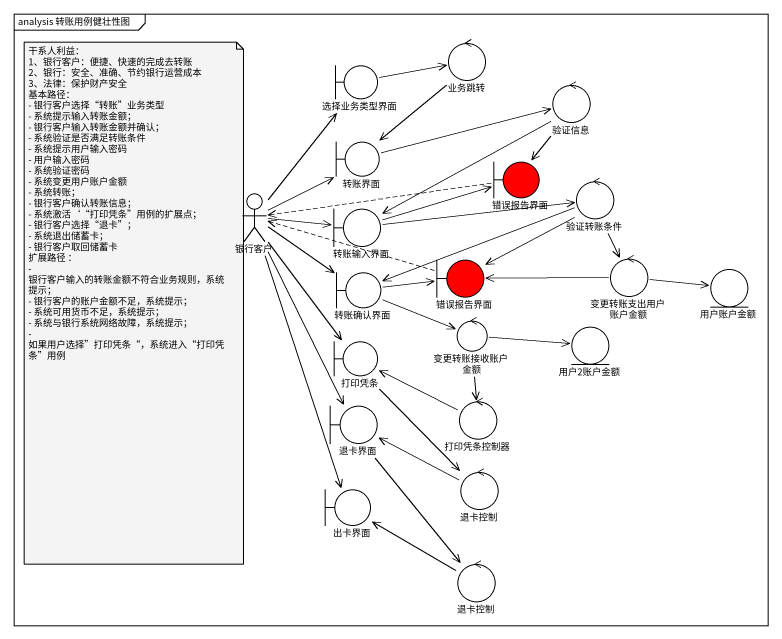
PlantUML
@startuml
mainframe analysis 转账用例健壮性图
control 业务跳转
boundary 选择业务类型界面
control 验证信息
boundary 转账界面
boundary 错误报告界面 #FF0000
actor 银行客户
boundary 转账输入界面
control 验证转账条件
boundary 转账确认界面
boundary "错误报告界面" as 错误报告界面_2 #FF0000
control 变更转账支出用户账户金额
entity 用户账户金额
control 变更转账接收账户金额
entity 用户2账户金额
boundary 打印凭条
boundary 退卡界面
control 打印凭条控制器
control 退卡控制
boundary 出卡界面
control "退卡控制" as 退卡控制_2
业务跳转 --> 转账界面
选择业务类型界面 -right-> 业务跳转
验证信息 --> 错误报告界面
验证信息 -left-> 转账输入界面
转账界面 -right-> 验证信息
错误报告界面 .left.> 银行客户
银行客户 -up-> 选择业务类型界面
银行客户 -right-> 转账界面
银行客户 -right-> 转账输入界面
银行客户 --> 转账确认界面
银行客户 --> 打印凭条
银行客户 --> 退卡界面
银行客户 --> 出卡界面
转账输入界面 -right-> 错误报告界面
转账输入界面 -right-> 验证转账条件
验证转账条件 -left-> 转账确认界面
验证转账条件 -left-> 错误报告界面_2
验证转账条件 --> 变更转账支出用户账户金额
转账确认界面 -right-> 错误报告界面_2
转账确认界面 -right-> 变更转账接收账户金额
错误报告界面_2 .left.> 银行客户
变更转账支出用户账户金额 -left-> 错误报告界面_2
变更转账支出用户账户金额 -right-> 用户账户金额
变更转账接收账户金额 -right-> 用户2账户金额
变更转账接收账户金额 --> 打印凭条控制器
打印凭条 --> 退卡控制
退卡界面 --> 退卡控制_2
打印凭条控制器 -left-> 打印凭条
退卡控制 -left-> 退卡界面
退卡控制_2 -up-> 出卡界面
note as N1
  干系人利益：
  1、银行客户：便捷、快速的完成去转账
  2、银行：安全、准确、节约银行运营成本
  3、法律：保护财产安全
  基本路径：
  - 银行客户选择“转账”业务类型
  - 系统提示输入转账金额；
  - 银行客户输入转账金额并确认；
  - 系统验证是否满足转账条件
  - 系统提示用户输入密码
  - 用户输入密码
  - 系统验证密码
  - 系统变更用户账户金额
  - 系统转账；
  - 银行客户确认转账信息；
  - 系统激活‘“打印凭条”用例的扩展点；
  - 银行客户选择“退卡”；
  - 系统退出储蓄卡；
  - 银行客户取回储蓄卡
  扩展路径 ：
  - 银行客户输入的转账金额不符合业务规则，系统提示；
  - 银行客户的账户金额不足，系统提示；
  - 系统可用货币不足，系统提示；
  - 系统与银行系统网络故障，系统提示；
  - 如果用户选择”打印凭条“，系统进入“打印凭条”用例
end note
@enduml
